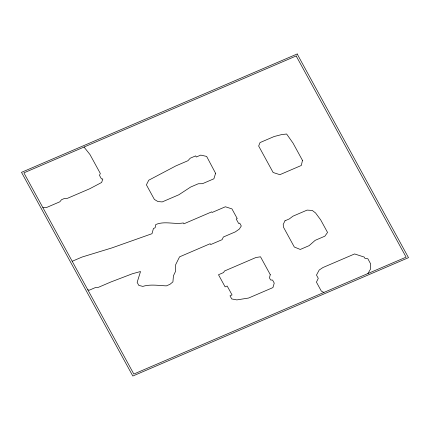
<?xml version="1.0" encoding="UTF-8"?>
<svg xmlns="http://www.w3.org/2000/svg" width="430" height="430" viewBox="0 0 430 430"><rect width="100%" height="100%" fill="white"/><g stroke="black" fill="none" stroke-linecap="round" stroke-linejoin="round"><path stroke-width="0.64" d="M367.935 273.523L370.515 269.121L370.671 263.918L367.854 258.763L364.898 258.317L364.215 257.07L354.599 253.947L322.946 267.535L319.2 270.035L316.485 275.066L318.275 278.339L316.437 282.155L321.317 291.083L323.86 292.448M72.202 261.273L82.071 257.038L111.832 247.933L151.994 233.7L153.44 228.48L155.144 227.755L155.762 224.551C164.62 220.757 174.188 224.611 183.363 222.944L183.846 223.826L211.753 211.845L212.097 212.474L225.374 206.771L231.947 208.899L237.242 218.58L236.22 219.02L238.693 223.546L239.714 223.105L241.294 225.997L239.274 229.131L235.285 231.894L223.374 237.005L222.068 239.687L210.662 244.584L210.184 243.702L179.552 256.855L175.693 264.606L175.526 271.389L173.44 275.775L172.919 281.87L169.941 284.343L166.367 285.875C158.6 285.547 150.301 284.063 142.798 286.391L138.799 285.391L137.148 282.37L140.524 271.529L132.435 273.733L110.741 282.037L98.492 287.294L95.557 287.503L89.263 290.207L87.774 289.772M42.919 207.695L46.392 207.572L59.834 201.799L61.511 199.724L64.409 198.477L67.521 198.289L89.811 188.716L101.647 182.46L102.818 178.998L101.405 178.853L99.481 175.332L100.33 173.489L89.951 154.499L84.027 147.049M302.473 160.385L301.317 165.469L279.876 174.677L273.131 172.505L258.661 146.023L260.026 142.583L274.147 136.52L281.731 134.569L286.622 134.015L293.056 143.158L302.473 160.385M270.271 274.652L269.443 277.844L270.615 279.978L272.588 280.081L274.238 283.096L272.932 287.589L248.594 298.038L236.871 299.898L231.722 298.947L230.007 295.808L232.049 294.926L227.169 286.004L225.126 286.88L218.494 274.743L223.589 272.555L224.449 271.029L255.931 257.511L260.51 256.796L270.271 274.652M215.586 173.301L213.887 178.794L202.487 183.691L198.294 183.76L190.635 187.05L178.864 194.763L162.185 201.923L157.923 201.541L154.375 199.434L146.404 184.852L148.748 180.208L175.838 165.916L187.921 160.723L190.216 158.219L195.661 155.88L196.279 157.014L200.735 155.101L206.642 156.418L215.586 173.301M285.015 220.778L283.198 224.444L283.526 227.271L294.313 247.013L300.274 249.454L309.122 245.654L315.168 240.349L324.865 236.183L327.542 232.442L320.673 219.87L315.561 212.957L312.261 210.431L307.095 210.109L292.97 216.172L289.272 218.951L285.015 220.778M297.189 53.97L21.5 172.339L132.811 376.03L408.5 257.661L297.189 53.97M296.173 55.959L23.886 172.865L133.827 374.041L406.113 257.135L296.173 55.959"/></g></svg>
